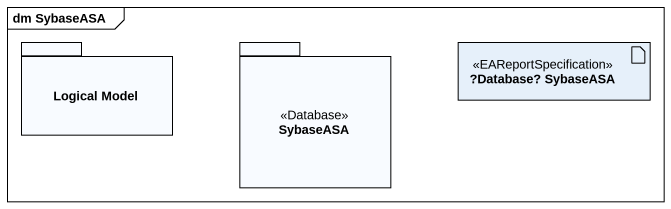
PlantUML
@startuml
mainframe dm SybaseASA
package "Logical Model" as Logical_Model {
}
package SybaseASA <<Database>> {
}
artifact "?Database? SybaseASA" as Database_SybaseASA <<EAReportSpecification>>
@enduml
